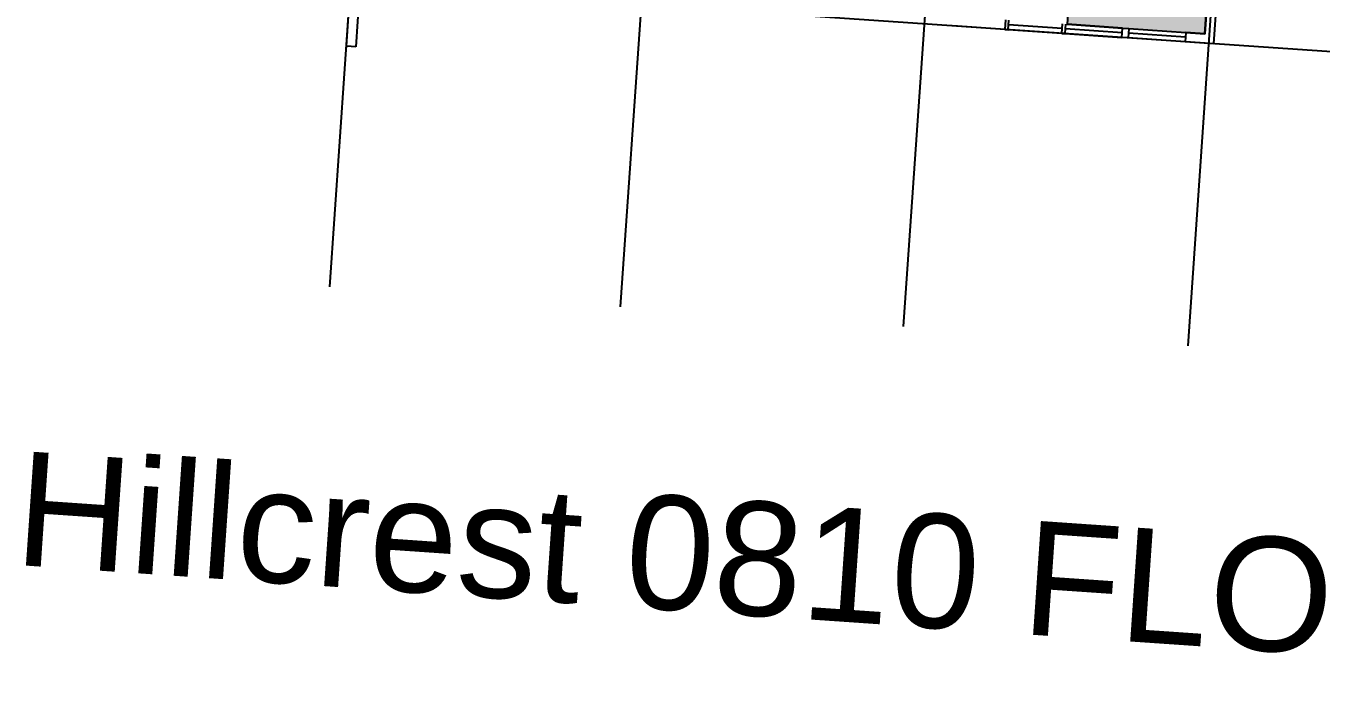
# Model space of a CAD drawing. Header units: inches. Extents: x 69222632 to 69224162, y 27679979 to 27681206.
# Drawn here: x 69222632 to 69223449, y 27679979 to 27680390 of the extents above; entities that cross this region are included whole.
import ezdxf

# ---------------------------------------------------------------- set-up
doc = ezdxf.new("R2010")
doc.units = ezdxf.units.IN
doc.header["$LTSCALE"] = 50
doc.header["$MEASUREMENT"] = 0
for name, color, linetype in [('A-GLAZ', 1, 'CONTINUOUS'), ('A-GRID', 1, 'CONTINUOUS'), ('A-TTLB', 4, 'CONTINUOUS'), ('A-WALL', 5, 'CONTINUOUS'), ('AREA-ASSIGN', 7, 'CONTINUOUS'), ('AREA-GROSS', 1, 'CONTINUOUS'), ('Rooms-Category-Color', 7, 'CONTINUOUS'), ('Rooms-College-Color', 7, 'CONTINUOUS'), ('Rooms-Department-Color', 7, 'CONTINUOUS'), ('Rooms-Division-Color', 7, 'CONTINUOUS')]:
    doc.layers.add(name, color=color, linetype=linetype)
doc.styles.add('CP_TITLE', font='arial.ttf', dxfattribs={"width": 0.85, "height": 0.125})

msp = doc.modelspace()

# ---------------------------------------------------------------- hatches: boundary and pattern name
at = {"layer": 'Rooms-Category-Color', "true_color": 0xfa9ba3}
msp.add_hatch(color=241, dxfattribs=at).paths.add_polyline_path([(69223386.74, 27680547.04), (69223299.93, 27680553.02), (69223299.86, 27680552.01), (69223288.81, 27680391.4), (69223323.73, 27680389), (69223327.72, 27680388.72), (69223363.64, 27680386.25), (69223375.62, 27680385.43)])
at = {"layer": 'Rooms-College-Color', "true_color": 0x80bc67}
msp.add_hatch(color=83, dxfattribs=at).paths.add_polyline_path([(69223386.74, 27680547.04), (69223299.93, 27680553.02), (69223299.86, 27680552.01), (69223288.81, 27680391.4), (69223323.73, 27680389), (69223327.72, 27680388.72), (69223363.64, 27680386.25), (69223375.62, 27680385.43)])
at = {"layer": 'Rooms-Department-Color', "true_color": 0x604aed}
msp.add_hatch(color=173, dxfattribs=at).paths.add_polyline_path([(69223386.74, 27680547.04), (69223299.93, 27680553.02), (69223299.86, 27680552.01), (69223288.81, 27680391.4), (69223323.73, 27680389), (69223327.72, 27680388.72), (69223363.64, 27680386.25), (69223375.62, 27680385.43)])
at = {"layer": 'Rooms-Division-Color', "true_color": 0x604aed}
msp.add_hatch(color=173, dxfattribs=at).paths.add_polyline_path([(69223386.74, 27680547.04), (69223299.93, 27680553.02), (69223299.86, 27680552.01), (69223288.81, 27680391.4), (69223323.73, 27680389), (69223327.72, 27680388.72), (69223363.64, 27680386.25), (69223375.62, 27680385.43)])

# ---------------------------------------------------------------- linework, layer by layer
at = {"layer": 'A-GLAZ'}
for p, q in [((69223249.48, 27680388.09), (69223216.57, 27680390.35)), ((69223285.41, 27680385.62), (69223251.47, 27680387.95)), ((69223285.62, 27680388.61), (69223251.68, 27680390.95)), ((69223287.4, 27680385.48), (69223323.32, 27680383.01)), ((69223323.52, 27680386), (69223287.61, 27680388.47)), ((69223323.73, 27680389), (69223288.81, 27680391.4)), ((69223363.44, 27680383.26), (69223327.51, 27680385.73)), ((69223327.72, 27680388.72), (69223363.64, 27680386.25)), ((69223363.23, 27680380.26), (69223327.3, 27680382.74))]:
    msp.add_line(p, q, dxfattribs=at)
at = {"layer": 'A-GRID'}
for p, q in [((69222823.34, 27680225.59), (69222890.79, 27681205.83)), ((69223006.93, 27680212.96), (69223074.37, 27681193.2)), ((69223185.55, 27680200.67), (69223252.99, 27681180.91)), ((69223365.06, 27680188.32), (69223432.51, 27681168.56)), ((69224120.98, 27680328.13), (69222648.73, 27680429.42))]:
    msp.add_line(p, q, dxfattribs=at)
at = {"layer": 'A-WALL'}
for p, q in [((69222833.83, 27680377.6), (69222848.01, 27680584.11)), ((69223387.56, 27680559.02), (69223375.62, 27680385.43)), ((69223393.55, 27680558.6), (69223381.19, 27680379.03)), ((69222842.46, 27680416.09), (69222839.79, 27680377.19)), ((69223249.89, 27680394.08), (69223249.48, 27680388.09)), ((69223251.47, 27680387.95), (69223251.89, 27680393.94)), ((69223249.48, 27680388.09), (69223251.47, 27680387.95)), ((69223285.41, 27680385.62), (69223285.82, 27680391.6)), ((69223285.41, 27680385.62), (69223287.4, 27680385.48)), ((69223287.4, 27680385.48), (69223287.82, 27680391.47)), ((69223323.32, 27680383.01), (69223323.73, 27680389)), ((69223323.73, 27680389), (69223327.72, 27680388.72)), ((69223327.72, 27680388.72), (69223327.3, 27680382.74)), ((69223363.64, 27680386.25), (69223363.23, 27680380.26)), ((69223375.62, 27680385.43), (69223363.64, 27680386.25)), ((69222833.8, 27680377.6), (69222834.8, 27680377.53)), ((69222833.8, 27680377.6), (69222834.8, 27680377.53)), ((69222839.79, 27680377.19), (69222833.83, 27680377.6)), ((69223327.3, 27680382.74), (69223323.32, 27680383.01)), ((69223381.19, 27680379.03), (69223363.23, 27680380.26))]:
    msp.add_line(p, q, dxfattribs=at)
at = {"layer": 'AREA-ASSIGN'}
msp.add_lwpolyline([(69223386.74, 27680547.04), (69223299.93, 27680553.02), (69223299.86, 27680552.01), (69223288.81, 27680391.4), (69223323.73, 27680389), (69223327.72, 27680388.72), (69223363.64, 27680386.25), (69223375.62, 27680385.43)], close=True, dxfattribs=at)
at = {"layer": 'AREA-GROSS', "const_width": 0.012}
msp.add_lwpolyline([(69222880.34, 27681054), (69222886.33, 27681053.59), (69222883.44, 27681011.69), (69223422.17, 27680974.62), (69223415.79, 27680881.84), (69223918.6, 27680847.24), (69223900.47, 27680583.87), (69223397.66, 27680618.46), (69223381.19, 27680379.03), (69222842.46, 27680416.09), (69222839.79, 27680377.19), (69222833.83, 27680377.6), (69222848.01, 27680584.11), (69222812.09, 27680586.58), (69222817.86, 27680670.38), (69222805.89, 27680671.21), (69222812.68, 27680769.97), (69222824.66, 27680769.15), (69222830.22, 27680849.96), (69222866.13, 27680847.49)], close=True, dxfattribs=at)

# ---------------------------------------------------------------- texts
at = {"layer": 'A-TTLB', "style": 'CP_TITLE'}
msp.add_text('Hillcrest 0810 FLOOR1', height=72, rotation=356.06801, dxfattribs=at).set_placement((69222623.31, 27680050.23))

doc.saveas('drawing.dxf')
